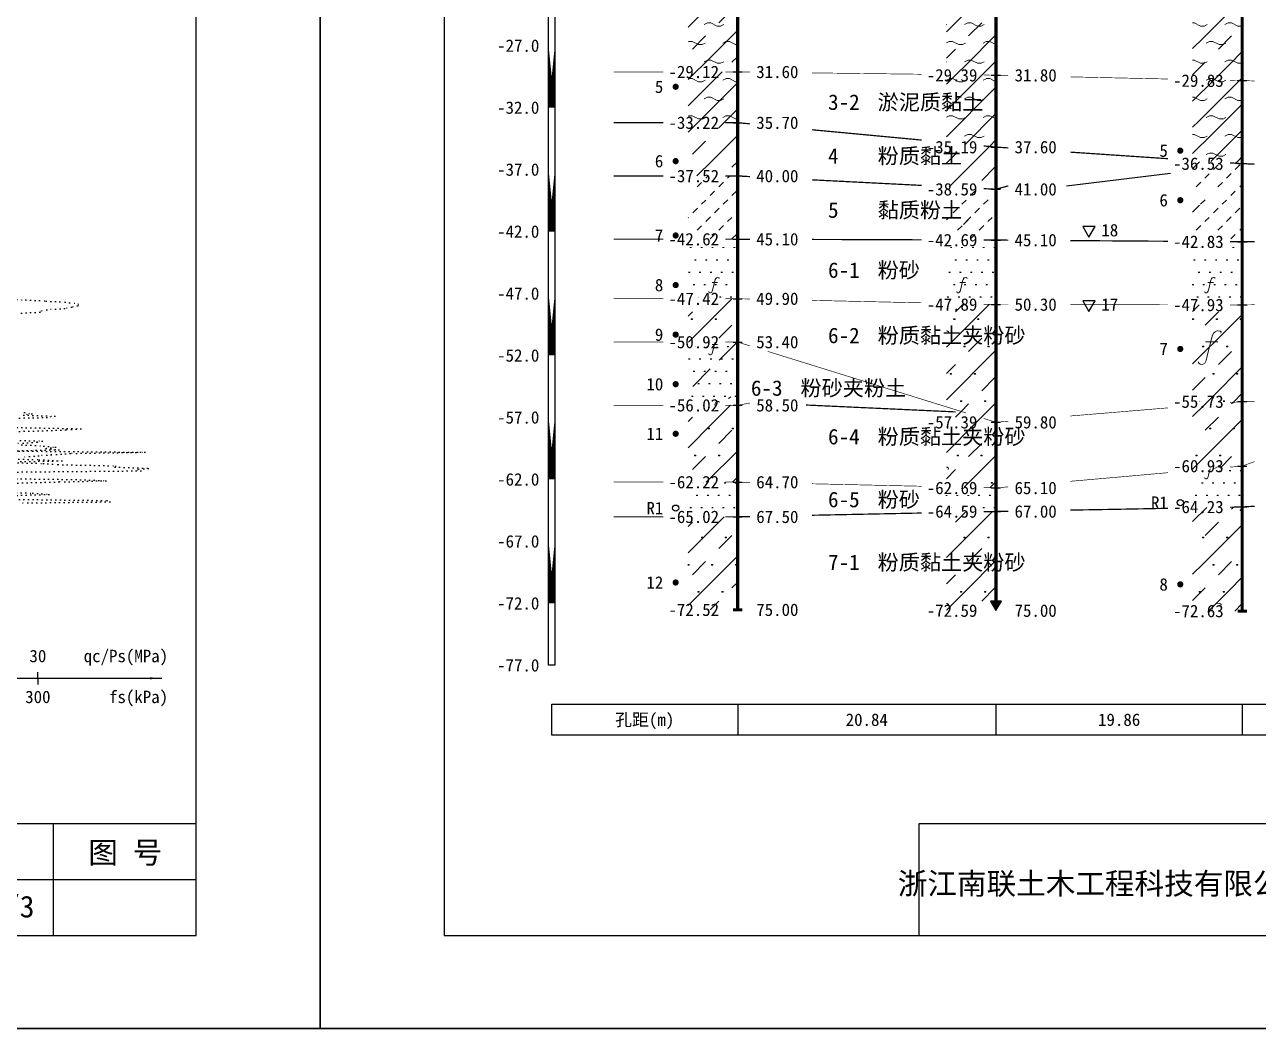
# Model space of a CAD drawing. Extents: x -37 to 3540, y -1485 to 297.
# Drawn here: x 2155.5 to 2354.6, y -594 to -432 of the extents above; entities that cross this region are included whole.
import ezdxf
from ezdxf.enums import TextEntityAlignment as Align

# ---------------------------------------------------------------- set-up
doc = ezdxf.new("R2010")
doc.units = 0
doc.linetypes.add('DOT', pattern=[6.35, 0, -6.35])
doc.layers.get('0').update_dxf_attribs({"linetype": 'CONTINUOUS'})
for name, color, linetype in [('CURVE', 200, 'CONTINUOUS'), ('FRAME', 7, 'CONTINUOUS'), ('HOLE', 41, 'CONTINUOUS'), ('RULER', 7, 'CONTINUOUS'), ('SAMPLE', 1, 'CONTINUOUS'), ('STRATUM', 241, 'CONTINUOUS')]:
    doc.layers.add(name, color=color, linetype=linetype)
doc.layers.add('HATCH', color=7, linetype='CONTINUOUS', lineweight=13)
doc.styles.add('ST', font='')
doc.styles.get('ST').set_extended_font_data('SimSun')
pattern_1 = [(45, (2236.7483, -594), (-4.24264, 4.24264), [10, 0]), (45, (2237.8093, -597.182), (-2.12132, 6.36396), [3, -3]), (26.565, (2237.8225, -594.2536), (5.999823, 5.999812), [0.567, -12.849]), (0, (2237.2555, -594.2536), (0, 6), [0.567, -5.433]), (26.565, (2235.167, -594), (5.999823, 5.999812), [0.567, -12.849]), (0, (2235.674, -593.7464), (0, 6), [0.567, -5.433]), (153.435, (2237.2555, -594.2536), (-5.999818, -5e-06), [1.134, -12.2826]), (26.565, (2240.8225, -591.2536), (5.999823, 5.999812), [0.567, -12.849]), (0, (2240.2555, -591.2536), (0, 6), [0.567, -5.433]), (26.565, (2238.167, -591), (5.999823, 5.999812), [0.567, -12.849]), (0, (2238.674, -590.7464), (0, 6), [0.567, -5.433]), (153.435, (2240.2555, -591.2536), (-5.999818, -5e-06), [1.134, -12.2826])]
pattern_2 = [(45, (2236.7483, -594), (-2.12132, 2.12132), [10, 0]), (26.565, (2237.8225, -594.2536), (5.999823, 5.999812), [0.567, -12.849]), (0, (2237.2555, -594.2536), (0, 6), [0.567, -5.433]), (26.565, (2235.167, -594), (5.999823, 5.999812), [0.567, -12.849]), (0, (2235.674, -593.7464), (0, 6), [0.567, -5.433]), (153.435, (2237.2555, -594.2536), (-5.999818, -5e-06), [1.134, -12.2826]), (26.565, (2240.8225, -591.2536), (5.999823, 5.999812), [0.567, -12.849]), (0, (2240.2555, -591.2536), (0, 6), [0.567, -5.433]), (26.565, (2238.167, -591), (5.999823, 5.999812), [0.567, -12.849]), (0, (2238.674, -590.7464), (0, 6), [0.567, -5.433]), (153.435, (2240.2555, -591.2536), (-5.999818, -5e-06), [1.134, -12.2826])]
pattern_3 = [(45, (2236.7483, -594), (-4.24264, 4.24264), [10, 0]), (45, (2237.8093, -597.182), (-2.12132, 6.36396), [3, -3])]
pattern_4 = [(45, (2236.7483, -594), (-6e-07, 6.99998), [0.9473, -8.9522]), (45, (2238.1483, -592.6), (-6e-07, 6.99998), [0.9869, -8.9126]), (45, (2239.5483, -591.2), (-6e-07, 6.99998), [1.06018, -8.8393]), (45, (2240.9483, -589.8), (-6e-07, 6.99998), [0.94918, -8.95032]), (45, (2242.3483, -588.4), (-6e-07, 6.99998), [1.0365, -8.863]), (45, (2240.2483, -594), (-6e-07, 6.99998), [1.01335, -8.88615]), (45, (2241.6483, -592.6), (-6e-07, 6.99998), [1.07896, -12.12037]), (45, (2243.0483, -591.2), (-6e-07, 6.99998), [0.99882, -8.90067]), (45, (2237.4483, -589.8), (-4e-07, 6.99998), [1.05533, -8.84416]), (45, (2238.8483, -588.4), (-4e-07, 6.99998), [1.0365, -8.863])]
pattern_5 = [(82.875, (2235.9137, -595.206), (0.000369, 10.0001764), [0.0893, -80.5337]), (143.13, (2236.0148, -595.2818), (-29.999964, 20.000054), [0.12627, -49.87373]), (172.875, (2236.192, -595.304), (-70.000246, 9.99966), [0.17857, -80.44443]), (206.565, (2236.3704, -595.2147), (-9.9997, -9.99969), [0.19954, -22.16046]), (243.435, (2236.4596, -595.0363), (9e-06, -9.9997), [0.19954, -22.16146]), (255.964, (2236.549, -594.679), (-0.0002, -9.9995), [0.36813, -40.86287]), (255.964, (2236.859, -593.439), (-0.0002, -9.9995), [1.2784, -39.9526]), (255.964, (2236.9275, -593.165), (-0.0002, -9.9995), [0.28235, -40.94865]), (216.87, (2237.1177, -592.9108), (-9.999982, -10.000018), [0.12627, -49.87373]), (243.435, (2237.0167, -592.9865), (9e-06, -9.9997), [0.19954, -22.16146]), (206.565, (2237.296, -592.8215), (-9.9997, -9.99969), [0.19954, -22.16046]), (172.875, (2237.4734, -592.8437), (-70.000246, 9.99966), [0.17857, -80.44443]), (143.13, (2237.5744, -592.9194), (-29.999964, 20.000054), [0.12627, -49.87373]), (82.875, (2237.5633, -593.008), (0.000369, 10.000176), [0.0893, -80.5337]), (0, (2236.419, -593.66), (0, 10), [0.89286, -9.10714]), (0, (2236.7733, -594), (1, 2), [0, -1.75]), (0, (2236.7483, -593.975), (1, 2), [0, -1.75]), (0, (2236.7483, -594), (1, 2), [0, -1.75]), (0, (2236.7233, -594), (1, 2), [0, -1.75]), (0, (2236.7483, -594.025), (1, 2), [0, -1.75])]
pattern_6 = [(82.875, (2234.9122, -596.6533), (0.000812, 22.00039), [0.1964, -177.1742]), (143.13, (2235.1344, -596.82), (-65.99992, 44.00012), [0.2778, -109.7222]), (172.875, (2235.5243, -596.8687), (-154.00054, 21.999253), [0.3929, -176.9777]), (206.565, (2235.917, -596.672), (-21.99935, -21.9993), [0.439, -48.753]), (243.435, (2236.113, -596.28), (2e-05, -21.99933), [0.439, -48.7552]), (255.964, (2236.3096, -595.494), (-0.00044, -21.9989), [0.8099, -89.8983]), (255.964, (2236.9917, -592.7656), (-0.00044, -21.9989), [2.8124, -87.8958]), (255.964, (2237.1424, -592.163), (-0.00044, -21.9989), [0.6212, -90.087]), (216.87, (2237.561, -591.6037), (-21.99996, -22.00004), [0.2778, -109.7222]), (243.435, (2237.339, -591.77), (2e-05, -21.99933), [0.439, -48.7552]), (206.565, (2237.954, -591.407), (-21.99935, -21.9993), [0.439, -48.753]), (172.875, (2238.3434, -591.456), (-154.00054, 21.999253), [0.3929, -176.9777]), (143.13, (2238.5656, -591.6228), (-65.99992, 44.00012), [0.2778, -109.7222]), (82.875, (2238.5413, -591.8177), (0.000812, 22.00039), [0.1964, -177.1742]), (0, (2236.023, -593.252), (0, 22), [1.9643, -20.0357]), (0, (2236.8033, -594), (2.2, 4.4), [0, -3.85]), (0, (2236.7483, -593.945), (2.2, 4.4), [0, -3.85]), (0, (2236.7483, -594), (2.2, 4.4), [0, -3.85]), (0, (2236.6933, -594), (2.2, 4.4), [0, -3.85]), (0, (2236.7483, -594.055), (2.2, 4.4), [0, -3.85])]

# ---------------------------------------------------------------- blocks, each defined once
blk = doc.blocks.new('图签_A3长')
for p, q in [((0, 18), (-380, 18)), ((-380, 18), (-380, 0)), ((-23, 0), (-23, 18)), ((0, 0), (0, 18)), ((-320, 9), (0, 9)), ((-380, 0), (0, 0))]:
    blk.add_line(p, q)
at = {"style": 'ST'}
blk.add_text('图 号', height=3.5, dxfattribs=at).set_placement((-11.42, 13.36), align=Align.MIDDLE_CENTER)
for tag, p in [('01＿单位名称', (-349.98, 8.36)), ('02＿工程名称', (-271.3, 5.16)), ('04＿工程编号', (-176.51, 4.65)), ('05＿日期', (-35.59, 4.65)), ('06＿图号', (-11.16, 4.91))]:
    blk.add_attdef(tag, text='', height=3.5, dxfattribs=at).set_placement(p, align=Align.MIDDLE_CENTER)
at = {"style": 'ST', "width": 0.85}
blk.add_attdef('03＿图件名称', text='', height=3, dxfattribs=at).set_placement((-205.49, 5.05), align=Align.MIDDLE_CENTER)
blk = doc.blocks.new('Arrow')
for points in [[(-3.984779, 0.348623), (0, 0), (-3.189535, 0)], [(-3.189535, 0), (0, 0), (-3.984779, -0.348623)]]:
    blk.add_solid(points)
blk = doc.blocks.new('Trigon')
blk.add_hatch(color=256).paths.add_polyline_path([(-0.87, 1.5), (0, 0), (0.87, 1.5)])
blk.add_lwpolyline([(0, 0), (0.87, 1.5), (-0.87, 1.5)], close=True)
blk = doc.blocks.new('SampleSoilUndisturbed')
at = {"const_width": 0.5}
blk.add_lwpolyline([(-0.25, 0, 1), (0.25, 0, 1)], format="xyb", close=True, dxfattribs=at)
blk = doc.blocks.new('SampleSoilDisturbed')
blk.add_circle((0, 0), 0.5)
blk = doc.blocks.new('TrigonHollow')
blk.add_lwpolyline([(0, -1.15), (1, 0.58), (-1, 0.58)], close=True)

msp = doc.modelspace()

# ---------------------------------------------------------------- hatches: boundary and pattern name
at = {"layer": 'HATCH'}
h = msp.add_hatch(dxfattribs=at)
h.set_pattern_fill('YNFNT', color=251, style=0)
h.set_pattern_definition(pattern_1)
h.paths.add_polyline_path([(2351.97, -412.26), (2343.97, -413.05), (2343.97, -440.89), (2351.97, -441.06)])
h.paths.add_polyline_path([(2339.9, -442.55), (2349.46, -442.55), (2349.46, -439.62), (2339.9, -439.62)], flags=9)
h.paths.add_polyline_path([(2339.9, -413.75), (2349.46, -413.75), (2349.46, -410.82), (2339.9, -410.82)], flags=9)
h = msp.add_hatch(dxfattribs=at)
h.set_pattern_fill('YNFNT', color=251, style=0)
h.set_pattern_definition(pattern_1)
h.paths.add_polyline_path([(2270.57, -416.45), (2262.57, -416.45), (2262.57, -439.65), (2270.57, -439.65)])
h.paths.add_polyline_path([(2258.5, -441.14), (2268.05, -441.14), (2268.05, -438.21), (2258.5, -438.21)], flags=9)
h.paths.add_polyline_path([(2258.5, -417.94), (2268.05, -417.94), (2268.05, -415.02), (2258.5, -415.02)], flags=9)
h = msp.add_hatch(dxfattribs=at)
h.set_pattern_fill('YNFNT', color=251, style=0)
h.set_pattern_definition(pattern_1)
h.paths.add_polyline_path([(2312.24, -416.19), (2304.24, -416.24), (2304.24, -440.09), (2312.24, -440.19)])
h.paths.add_polyline_path([(2292.33, -430.54), (2319, -430.54), (2319, -425.59), (2292.33, -425.59)], flags=9)
h.paths.add_polyline_path([(2300.17, -441.68), (2309.73, -441.68), (2309.73, -438.74), (2300.17, -438.74)], flags=9)
h.paths.add_polyline_path([(2300.17, -417.68), (2309.73, -417.68), (2309.73, -414.74), (2300.17, -414.74)], flags=9)
h = msp.add_hatch(dxfattribs=at)
h.set_pattern_fill('YNNT', color=251, style=0)
h.set_pattern_definition(pattern_2)
h.paths.add_polyline_path([(2270.57, -439.65), (2262.57, -439.65), (2262.57, -447.85), (2270.57, -447.85)])
h.paths.add_polyline_path([(2258.5, -449.34), (2268.05, -449.34), (2268.05, -446.41), (2258.5, -446.41)], flags=9)
h.paths.add_polyline_path([(2258.5, -441.14), (2268.05, -441.14), (2268.05, -438.21), (2258.5, -438.21)], flags=9)
h = msp.add_hatch(dxfattribs=at)
h.set_pattern_fill('YNNT', color=251, style=0)
h.set_pattern_definition(pattern_2)
h.paths.add_polyline_path([(2312.24, -440.19), (2304.24, -440.09), (2304.24, -451.03), (2312.24, -451.79)])
h.paths.add_polyline_path([(2292.34, -446.95), (2311.84, -446.95), (2311.84, -442.07), (2292.34, -442.07)], flags=9)
h.paths.add_polyline_path([(2300.17, -453.28), (2309.73, -453.28), (2309.73, -450.34), (2300.17, -450.34)], flags=9)
h.paths.add_polyline_path([(2300.17, -441.68), (2309.73, -441.68), (2309.73, -438.74), (2300.17, -438.74)], flags=9)
h = msp.add_hatch(dxfattribs=at)
h.set_pattern_fill('YNNT', color=251, style=0)
h.set_pattern_definition(pattern_2)
h.paths.add_polyline_path([(2351.97, -441.06), (2343.97, -440.89), (2343.97, -453.93), (2351.97, -454.46)])
h.paths.add_polyline_path([(2339.9, -455.95), (2349.46, -455.95), (2349.46, -453.02), (2339.9, -453.02)], flags=9)
h.paths.add_polyline_path([(2339.9, -442.55), (2349.46, -442.55), (2349.46, -439.62), (2339.9, -439.62)], flags=9)
h = msp.add_hatch(dxfattribs=at)
h.set_pattern_fill('FZNT', color=32, style=0)
h.set_pattern_definition(pattern_3)
h.paths.add_polyline_path([(2270.57, -447.85), (2262.57, -447.85), (2262.57, -456.45), (2270.57, -456.45)])
h.paths.add_polyline_path([(2258.5, -457.94), (2268.05, -457.94), (2268.05, -455.01), (2258.5, -455.01)], flags=9)
h.paths.add_polyline_path([(2258.5, -449.34), (2268.05, -449.34), (2268.05, -446.41), (2258.5, -446.41)], flags=9)
h = msp.add_hatch(dxfattribs=at)
h.set_pattern_fill('FZNT', color=32, style=0)
h.set_pattern_definition(pattern_3)
h.paths.add_polyline_path([(2312.24, -451.79), (2304.24, -451.03), (2304.24, -458.18), (2312.24, -458.59)])
h.paths.add_polyline_path([(2292.33, -455.65), (2308.28, -455.65), (2308.28, -450.71), (2292.33, -450.71)], flags=9)
h.paths.add_polyline_path([(2300.17, -460.08), (2309.73, -460.08), (2309.73, -457.14), (2300.17, -457.14)], flags=9)
h.paths.add_polyline_path([(2300.17, -453.28), (2309.73, -453.28), (2309.73, -450.34), (2300.17, -450.34)], flags=9)
h = msp.add_hatch(dxfattribs=at)
h.set_pattern_fill('NZFT', color=52, style=0)
h.set_pattern_definition(pattern_4)
h.paths.add_polyline_path([(2351.97, -454.46), (2343.97, -453.93), (2343.97, -467.01), (2351.97, -467.06)])
h.paths.add_polyline_path([(2339.9, -468.55), (2349.46, -468.55), (2349.46, -465.62), (2339.9, -465.62)], flags=9)
h.paths.add_polyline_path([(2339.9, -455.95), (2349.46, -455.95), (2349.46, -453.02), (2339.9, -453.02)], flags=9)
h = msp.add_hatch(dxfattribs=at)
h.set_pattern_fill('NZFT', color=52, style=0)
h.set_pattern_definition(pattern_4)
h.paths.add_polyline_path([(2270.57, -456.45), (2262.57, -456.45), (2262.57, -466.65), (2270.57, -466.65)])
h.paths.add_polyline_path([(2258.5, -468.14), (2268.05, -468.14), (2268.05, -465.21), (2258.5, -465.21)], flags=9)
h.paths.add_polyline_path([(2258.5, -457.94), (2268.05, -457.94), (2268.05, -455.01), (2258.5, -455.01)], flags=9)
h = msp.add_hatch(dxfattribs=at)
h.set_pattern_fill('NZFT', color=52, style=0)
h.set_pattern_definition(pattern_4)
h.paths.add_polyline_path([(2312.24, -458.59), (2304.24, -458.18), (2304.24, -466.76), (2312.24, -466.79)])
h.paths.add_polyline_path([(2292.33, -464.39), (2308.28, -464.39), (2308.28, -459.44), (2292.33, -459.44)], flags=9)
h.paths.add_polyline_path([(2300.17, -468.28), (2309.73, -468.28), (2309.73, -465.34), (2300.17, -465.34)], flags=9)
h.paths.add_polyline_path([(2300.17, -460.08), (2309.73, -460.08), (2309.73, -457.14), (2300.17, -457.14)], flags=9)
h = msp.add_hatch(dxfattribs=at)
h.set_pattern_fill('FS', color=142, style=0)
h.set_pattern_definition(pattern_5)
h.paths.add_polyline_path([(2270.57, -466.65), (2262.57, -466.65), (2262.57, -476.25), (2270.57, -476.25)])
h.paths.add_polyline_path([(2258.5, -477.74), (2268.05, -477.74), (2268.05, -474.84), (2258.5, -474.84)], flags=9)
h.paths.add_polyline_path([(2258.5, -468.14), (2268.05, -468.14), (2268.05, -465.21), (2258.5, -465.21)], flags=9)
h = msp.add_hatch(dxfattribs=at)
h.set_pattern_fill('FS', color=142, style=0)
h.set_pattern_definition(pattern_5)
h.paths.add_polyline_path([(2312.24, -466.79), (2304.24, -466.76), (2304.24, -477.01), (2312.24, -477.19)])
h.paths.add_polyline_path([(2300.17, -478.68), (2309.73, -478.68), (2309.73, -475.74), (2300.17, -475.74)], flags=9)
h.paths.add_polyline_path([(2300.17, -468.28), (2309.73, -468.28), (2309.73, -465.34), (2300.17, -465.34)], flags=9)
h = msp.add_hatch(dxfattribs=at)
h.set_pattern_fill('FS', color=142, style=0)
h.set_pattern_definition(pattern_5)
h.paths.add_polyline_path([(2351.97, -467.06), (2343.97, -467.01), (2343.97, -477.25), (2351.97, -477.26)])
h.paths.add_polyline_path([(2339.9, -478.75), (2349.46, -478.75), (2349.46, -475.82), (2339.9, -475.82)], flags=9)
h.paths.add_polyline_path([(2339.9, -468.55), (2349.46, -468.55), (2349.46, -465.62), (2339.9, -465.62)], flags=9)
h = msp.add_hatch(dxfattribs=at)
h.set_pattern_fill('FZNT', color=32, style=0)
h.set_pattern_definition(pattern_3)
h.paths.add_polyline_path([(2270.57, -476.25), (2262.57, -476.25), (2262.57, -483.25), (2270.57, -483.25)])
h.paths.add_polyline_path([(2258.5, -484.74), (2268.05, -484.74), (2268.05, -481.81), (2258.5, -481.81)], flags=9)
h.paths.add_polyline_path([(2258.5, -477.74), (2268.05, -477.74), (2268.05, -474.84), (2258.5, -474.84)], flags=9)
h = msp.add_hatch(dxfattribs=at)
h.set_pattern_fill('FS', color=32, scale=2.2, style=0)
h.set_pattern_definition(pattern_6)
h.paths.add_polyline_path([(2270.57, -476.25), (2262.57, -476.25), (2262.57, -483.25), (2270.57, -483.25)])
h.paths.add_polyline_path([(2258.5, -484.74), (2268.05, -484.74), (2268.05, -481.81), (2258.5, -481.81)], flags=9)
h.paths.add_polyline_path([(2258.5, -477.74), (2268.05, -477.74), (2268.05, -474.84), (2258.5, -474.84)], flags=9)
h = msp.add_hatch(dxfattribs=at)
h.set_pattern_fill('FZNT', color=32, style=0)
h.set_pattern_definition(pattern_3)
h.paths.add_polyline_path([(2312.24, -477.19), (2304.24, -477.01), (2304.24, -493.7), (2312.24, -496.19)])
h.paths.add_polyline_path([(2292.33, -484.62), (2319, -484.62), (2319, -479.67), (2292.33, -479.67)], flags=9)
h.paths.add_polyline_path([(2300.17, -478.68), (2309.73, -478.68), (2309.73, -475.74), (2300.17, -475.74)], flags=9)
h = msp.add_hatch(dxfattribs=at)
h.set_pattern_fill('FS', color=32, scale=2.2, style=0)
h.set_pattern_definition(pattern_6)
h.paths.add_polyline_path([(2312.24, -477.19), (2304.24, -477.01), (2304.24, -493.7), (2312.24, -496.19)])
h.paths.add_polyline_path([(2292.33, -484.62), (2319, -484.62), (2319, -479.67), (2292.33, -479.67)], flags=9)
h.paths.add_polyline_path([(2300.17, -478.68), (2309.73, -478.68), (2309.73, -475.74), (2300.17, -475.74)], flags=9)
h = msp.add_hatch(dxfattribs=at)
h.set_pattern_fill('FZNT', color=32, style=0)
h.set_pattern_definition(pattern_3)
h.paths.add_polyline_path([(2351.97, -477.26), (2343.97, -477.25), (2343.97, -493.53), (2351.97, -492.86)])
h.paths.add_polyline_path([(2339.9, -494.35), (2349.46, -494.35), (2349.46, -491.42), (2339.9, -491.42)], flags=9)
h.paths.add_polyline_path([(2339.9, -478.75), (2349.46, -478.75), (2349.46, -475.82), (2339.9, -475.82)], flags=9)
h = msp.add_hatch(dxfattribs=at)
h.set_pattern_fill('FS', color=32, scale=2.2, style=0)
h.set_pattern_definition(pattern_6)
h.paths.add_polyline_path([(2351.97, -477.26), (2343.97, -477.25), (2343.97, -493.53), (2351.97, -492.86)])
h.paths.add_polyline_path([(2339.9, -494.35), (2349.46, -494.35), (2349.46, -491.42), (2339.9, -491.42)], flags=9)
h.paths.add_polyline_path([(2339.9, -478.75), (2349.46, -478.75), (2349.46, -475.82), (2339.9, -475.82)], flags=9)
h = msp.add_hatch(dxfattribs=at)
h.set_pattern_fill('FS', color=142, style=0)
h.set_pattern_definition(pattern_5)
h.paths.add_polyline_path([(2270.57, -483.25), (2262.57, -483.25), (2262.57, -493.45), (2270.57, -493.45)])
h.paths.add_polyline_path([(2258.5, -494.94), (2268.05, -494.94), (2268.05, -492.01), (2258.5, -492.01)], flags=9)
h.paths.add_polyline_path([(2258.5, -484.74), (2268.05, -484.74), (2268.05, -481.81), (2258.5, -481.81)], flags=9)
h = msp.add_hatch(dxfattribs=at)
h.set_pattern_fill('SZFT', color=142, scale=2.2, style=0)
h.set_pattern_definition([(45, (2236.748, -594), (-2e-06, 15.4), [4.3383, -17.4406]), (45, (2242.937, -587.777), (-2e-06, 15.4), [4.386, -17.3928]), (45, (2247.897, -582.819), (-2e-06, 15.4), [3.99, -17.789]), (26.565, (2236.748, -586.3), (15.4, 15.4), [0.2123, -34.2231]), (36.87, (2238.2883, -584.76), (15.4, 15.4), [0.435, -76.565]), (315, (2244.448, -578.653), (15.4, 3e-06), [0.0727, -21.7062]), (26.565, (2244.448, -594), (15.4, 15.4), [0.3184, -34.117]), (26.565, (2245.988, -592.46), (15.4, 15.4), [0.2316, -34.2038]), (90, (2246.758, -591.69), (-15.4, -1e-06), [0.0633, -15.3367]), (26.565, (2247.528, -590.92), (15.4, 15.4), [0.2002, -68.6707]), (36.87, (2249.0683, -589.38), (15.4, 15.4), [0.2435, -76.7565]), (45, (2250.608, -587.84), (-5e-07, 15.4), [0.24, -21.5388]), (315, (2251.959, -586.195), (15.4, 3e-06), [0.0727, -21.7062]), (36.87, (2239.8283, -583.22), (15.4, 15.4), [0.2249, -76.7751]), (53.13, (2241.3683, -581.68), (30.8, 46.2), [0.2956, -76.7044]), (53.13, (2242.9083, -580.14), (30.8, 46.2), [0.2777, -76.7223])])
h.paths.add_polyline_path([(2270.57, -483.25), (2262.57, -483.25), (2262.57, -493.45), (2270.57, -493.45)])
h.paths.add_polyline_path([(2258.5, -494.94), (2268.05, -494.94), (2268.05, -492.01), (2258.5, -492.01)], flags=9)
h.paths.add_polyline_path([(2258.5, -484.74), (2268.05, -484.74), (2268.05, -481.81), (2258.5, -481.81)], flags=9)
h = msp.add_hatch(dxfattribs=at)
h.set_pattern_fill('FZNT', color=32, style=0)
h.set_pattern_definition(pattern_3)
h.paths.add_polyline_path([(2351.97, -492.86), (2343.97, -493.53), (2343.97, -503.97), (2351.97, -503.26)])
h.paths.add_polyline_path([(2339.9, -504.75), (2349.46, -504.75), (2349.46, -501.82), (2339.9, -501.82)], flags=9)
h.paths.add_polyline_path([(2339.9, -494.35), (2349.46, -494.35), (2349.46, -491.42), (2339.9, -491.42)], flags=9)
h = msp.add_hatch(dxfattribs=at)
h.set_pattern_fill('FS', color=32, scale=2.2, style=0)
h.set_pattern_definition(pattern_6)
h.paths.add_polyline_path([(2351.97, -492.86), (2343.97, -493.53), (2343.97, -503.97), (2351.97, -503.26)])
h.paths.add_polyline_path([(2339.9, -504.75), (2349.46, -504.75), (2349.46, -501.82), (2339.9, -501.82)], flags=9)
h.paths.add_polyline_path([(2339.9, -494.35), (2349.46, -494.35), (2349.46, -491.42), (2339.9, -491.42)], flags=9)
h = msp.add_hatch(dxfattribs=at)
h.set_pattern_fill('FZNT', color=32, style=0)
h.set_pattern_definition(pattern_3)
h.paths.add_polyline_path([(2270.57, -493.45), (2262.57, -493.45), (2262.57, -505.85), (2270.57, -505.85)])
h.paths.add_polyline_path([(2258.5, -507.34), (2268.05, -507.34), (2268.05, -504.41), (2258.5, -504.41)], flags=9)
h.paths.add_polyline_path([(2258.5, -494.94), (2268.05, -494.94), (2268.05, -492.01), (2258.5, -492.01)], flags=9)
h = msp.add_hatch(dxfattribs=at)
h.set_pattern_fill('FS', color=32, scale=2.2, style=0)
h.set_pattern_definition(pattern_6)
h.paths.add_polyline_path([(2270.57, -493.45), (2262.57, -493.45), (2262.57, -505.85), (2270.57, -505.85)])
h.paths.add_polyline_path([(2258.5, -507.34), (2268.05, -507.34), (2268.05, -504.41), (2258.5, -504.41)], flags=9)
h.paths.add_polyline_path([(2258.5, -494.94), (2268.05, -494.94), (2268.05, -492.01), (2258.5, -492.01)], flags=9)
h = msp.add_hatch(dxfattribs=at)
h.set_pattern_fill('FZNT', color=32, style=0)
h.set_pattern_definition(pattern_3)
h.paths.add_polyline_path([(2312.24, -496.19), (2304.24, -493.7), (2304.24, -506.61), (2312.24, -506.79)])
h.paths.add_polyline_path([(2292.33, -500.95), (2319, -500.95), (2319, -496), (2292.33, -496)], flags=9)
h.paths.add_polyline_path([(2300.17, -508.28), (2309.73, -508.28), (2309.73, -505.34), (2300.17, -505.34)], flags=9)
h.paths.add_polyline_path([(2300.17, -497.68), (2309.73, -497.68), (2309.73, -494.74), (2300.17, -494.74)], flags=9)
h = msp.add_hatch(dxfattribs=at)
h.set_pattern_fill('FS', color=32, scale=2.2, style=0)
h.set_pattern_definition(pattern_6)
h.paths.add_polyline_path([(2312.24, -496.19), (2304.24, -493.7), (2304.24, -506.61), (2312.24, -506.79)])
h.paths.add_polyline_path([(2292.33, -500.95), (2319, -500.95), (2319, -496), (2292.33, -496)], flags=9)
h.paths.add_polyline_path([(2300.17, -508.28), (2309.73, -508.28), (2309.73, -505.34), (2300.17, -505.34)], flags=9)
h.paths.add_polyline_path([(2300.17, -497.68), (2309.73, -497.68), (2309.73, -494.74), (2300.17, -494.74)], flags=9)
h = msp.add_hatch(dxfattribs=at)
h.set_pattern_fill('FS', color=142, style=0)
h.set_pattern_definition(pattern_5)
h.paths.add_polyline_path([(2351.97, -503.26), (2343.97, -503.97), (2343.97, -510.01), (2351.97, -509.86)])
h.paths.add_polyline_path([(2339.9, -511.35), (2349.46, -511.35), (2349.46, -508.42), (2339.9, -508.42)], flags=9)
h.paths.add_polyline_path([(2339.9, -504.75), (2349.46, -504.75), (2349.46, -501.82), (2339.9, -501.82)], flags=9)
h = msp.add_hatch(dxfattribs=at)
h.set_pattern_fill('FS', color=142, style=0)
h.set_pattern_definition(pattern_5)
h.paths.add_polyline_path([(2270.57, -505.85), (2262.57, -505.85), (2262.57, -511.45), (2270.57, -511.45)])
h.paths.add_polyline_path([(2258.5, -512.94), (2268.05, -512.94), (2268.05, -510.01), (2258.5, -510.01)], flags=9)
h.paths.add_polyline_path([(2258.5, -507.34), (2268.05, -507.34), (2268.05, -504.41), (2258.5, -504.41)], flags=9)
h = msp.add_hatch(dxfattribs=at)
h.set_pattern_fill('FS', color=142, style=0)
h.set_pattern_definition(pattern_5)
h.paths.add_polyline_path([(2312.24, -506.79), (2304.24, -506.61), (2304.24, -510.75), (2312.24, -510.59)])
h.paths.add_polyline_path([(2300.17, -512.08), (2309.73, -512.08), (2309.73, -509.14), (2300.17, -509.14)], flags=9)
h.paths.add_polyline_path([(2300.17, -508.28), (2309.73, -508.28), (2309.73, -505.34), (2300.17, -505.34)], flags=9)
h = msp.add_hatch(dxfattribs=at)
h.set_pattern_fill('FZNT', color=32, style=0)
h.set_pattern_definition(pattern_3)
h.paths.add_polyline_path([(2312.24, -510.59), (2304.24, -510.75), (2304.24, -526.59), (2312.24, -526.59), (2311.38, -525.09), (2312.24, -525.09)])
h.paths.add_polyline_path([(2292.33, -521.24), (2319, -521.24), (2319, -516.29), (2292.33, -516.29)], flags=9)
h.paths.add_polyline_path([(2300.17, -528.08), (2309.73, -528.08), (2309.73, -525.14), (2300.17, -525.14)], flags=9)
h.paths.add_polyline_path([(2300.17, -512.08), (2309.73, -512.08), (2309.73, -509.14), (2300.17, -509.14)], flags=9)
h = msp.add_hatch(dxfattribs=at)
h.set_pattern_fill('FS', color=32, scale=2.2, style=0)
h.set_pattern_definition(pattern_6)
h.paths.add_polyline_path([(2312.24, -510.59), (2304.24, -510.75), (2304.24, -526.59), (2312.24, -526.59), (2311.38, -525.09), (2312.24, -525.09)])
h.paths.add_polyline_path([(2292.33, -521.24), (2319, -521.24), (2319, -516.29), (2292.33, -516.29)], flags=9)
h.paths.add_polyline_path([(2300.17, -528.08), (2309.73, -528.08), (2309.73, -525.14), (2300.17, -525.14)], flags=9)
h.paths.add_polyline_path([(2300.17, -512.08), (2309.73, -512.08), (2309.73, -509.14), (2300.17, -509.14)], flags=9)
h = msp.add_hatch(dxfattribs=at)
h.set_pattern_fill('FZNT', color=32, style=0)
h.set_pattern_definition(pattern_3)
h.paths.add_polyline_path([(2351.97, -509.86), (2343.97, -510.01), (2343.97, -526.66), (2351.97, -526.66)])
h.paths.add_polyline_path([(2339.9, -528.15), (2349.46, -528.15), (2349.46, -525.22), (2339.9, -525.22)], flags=9)
h.paths.add_polyline_path([(2339.9, -511.35), (2349.46, -511.35), (2349.46, -508.42), (2339.9, -508.42)], flags=9)
h = msp.add_hatch(dxfattribs=at)
h.set_pattern_fill('FS', color=32, scale=2.2, style=0)
h.set_pattern_definition(pattern_6)
h.paths.add_polyline_path([(2351.97, -509.86), (2343.97, -510.01), (2343.97, -526.66), (2351.97, -526.66)])
h.paths.add_polyline_path([(2339.9, -528.15), (2349.46, -528.15), (2349.46, -525.22), (2339.9, -525.22)], flags=9)
h.paths.add_polyline_path([(2339.9, -511.35), (2349.46, -511.35), (2349.46, -508.42), (2339.9, -508.42)], flags=9)
h = msp.add_hatch(dxfattribs=at)
h.set_pattern_fill('FZNT', color=32, style=0)
h.set_pattern_definition(pattern_3)
h.paths.add_polyline_path([(2270.57, -511.45), (2262.57, -511.45), (2262.57, -526.45), (2270.57, -526.45)])
h.paths.add_polyline_path([(2258.5, -527.94), (2268.05, -527.94), (2268.05, -525.04), (2258.5, -525.04)], flags=9)
h.paths.add_polyline_path([(2258.5, -512.94), (2268.05, -512.94), (2268.05, -510.01), (2258.5, -510.01)], flags=9)
h = msp.add_hatch(dxfattribs=at)
h.set_pattern_fill('FS', color=32, scale=2.2, style=0)
h.set_pattern_definition(pattern_6)
h.paths.add_polyline_path([(2270.57, -511.45), (2262.57, -511.45), (2262.57, -526.45), (2270.57, -526.45)])
h.paths.add_polyline_path([(2258.5, -527.94), (2268.05, -527.94), (2268.05, -525.04), (2258.5, -525.04)], flags=9)
h.paths.add_polyline_path([(2258.5, -512.94), (2268.05, -512.94), (2268.05, -510.01), (2258.5, -510.01)], flags=9)

# ---------------------------------------------------------------- linework, layer by layer
at = {"layer": 'CURVE', "color": 100, "linetype": 'DOT', "ltscale": 0.1}
for points in [[(2147.7, -476.23), (2155.76, -476.43), (2159.04, -476.63), (2162.06, -476.83), (2164.13, -477.03), (2164.24, -477.23), (2164.09, -477.43), (2163.13, -477.63), (2162, -477.83), (2159.11, -478.03), (2158.23, -478.23), (2157.98, -478.43), (2154.03, -478.63)], [(2155.5, -494.63), (2156.68, -494.83), (2155.39, -495.03), (2160.44, -495.23), (2159.15, -495.43), (2148.71, -495.63)], [(2153.61, -497.03), (2164.59, -497.23), (2162.12, -497.43), (2156.21, -497.63), (2146.01, -497.83)], [(2151.94, -499.03), (2158.37, -499.23), (2157.49, -499.43), (2153.89, -499.63)], [(2155.08, -499.83), (2158.65, -500.03), (2160.51, -500.23), (2159.04, -500.43), (2161.08, -500.63), (2152.43, -500.83), (2174.95, -501.03), (2162.88, -501.23), (2159.84, -501.43), (2157.8, -501.63), (2155.15, -501.83)], [(2149.49, -502.03), (2157.9, -502.23), (2161.53, -502.43), (2149.34, -502.63), (2158.58, -502.83), (2160.96, -503.03), (2170.22, -503.23), (2170.13, -503.43), (2175.48, -503.63), (2173.71, -503.83), (2174.28, -504.03), (2153.47, -504.23)], [(2146.18, -505.23), (2163.83, -505.43), (2168.62, -505.63), (2161.07, -505.83), (2153.09, -506.03)], [(2149.1, -507.43), (2156.86, -507.63), (2159.47, -507.83), (2153.4, -508.03)], [(2153.97, -508.63), (2168.8, -508.83), (2169.27, -509.03), (2154.93, -509.23)]]:
    msp.add_lwpolyline(points, dxfattribs=at)
at = {"layer": 'FRAME', "color": 245, "linetype": 'Continuous'}
for p, q in [((2203.2, -594), (2203.2, -297)), ((2203.2, -297), (2203.2, -594)), ((1463.01, -594), (2203.2, -594)), ((2622.36, -594), (2144.66, -594)), ((2203.2, -594), (2699.8, -594))]:
    msp.add_line(p, q, dxfattribs=at)
at = {"layer": 'FRAME', "linetype": 'Continuous'}
for p, q in [((2183.2, -579), (2183.2, -312)), ((2223.2, -312), (2223.2, -579)), ((2223.2, -579), (2679.8, -579))]:
    msp.add_line(p, q, dxfattribs=at)
at = {"layer": 'HOLE', "linetype": 'Continuous', "const_width": 0.5}
for points in [[(2270.57, -376.45), (2270.57, -526.45)], [(2312.24, -376.59), (2312.24, -525.29)], [(2351.97, -376.66), (2351.97, -526.66)], [(2269.82, -526.45), (2271.32, -526.45)], [(2351.22, -526.66), (2352.72, -526.66)]]:
    msp.add_lwpolyline(points, dxfattribs=at)
at = {"layer": 'HOLE', "linetype": 'Continuous'}
for points in [[(2269.82, -439.65), (2271.32, -439.65)], [(2311.49, -440.19), (2312.99, -440.19)], [(2351.22, -441.06), (2352.72, -441.06)], [(2269.82, -447.85), (2271.32, -447.85)], [(2311.49, -451.79), (2312.99, -451.79)], [(2351.22, -454.46), (2352.72, -454.46)], [(2269.82, -456.45), (2271.32, -456.45)], [(2311.49, -458.59), (2312.99, -458.59)], [(2269.82, -466.65), (2271.32, -466.65)], [(2311.49, -466.79), (2312.99, -466.79)], [(2351.22, -467.06), (2352.72, -467.06)], [(2269.82, -476.25), (2271.32, -476.25)], [(2311.49, -477.19), (2312.99, -477.19)], [(2351.22, -477.26), (2352.72, -477.26)], [(2269.82, -483.25), (2271.32, -483.25)], [(2269.82, -493.45), (2271.32, -493.45)], [(2351.22, -492.86), (2352.72, -492.86)], [(2311.49, -496.19), (2312.99, -496.19)], [(2351.22, -503.26), (2352.72, -503.26)], [(2269.82, -505.85), (2271.32, -505.85)], [(2311.49, -506.79), (2312.99, -506.79)], [(2269.82, -511.45), (2271.32, -511.45)], [(2311.49, -510.59), (2312.99, -510.59)], [(2351.22, -509.86), (2352.72, -509.86)]]:
    msp.add_lwpolyline(points, dxfattribs=at)
at = {"layer": 'RULER', "linetype": 'Continuous'}
for points in [[(2240.07, -375.41), (2241.07, -375.41), (2241.07, -535.41), (2240.07, -535.41)], [(2240.57, -541.69), (2270.57, -541.69), (2270.57, -546.69), (2240.57, -546.69)]]:
    msp.add_lwpolyline(points, close=True, dxfattribs=at)
at = {"layer": 'RULER', "linetype": 'Continuous', "const_width": 1}
for points in [[(2240.57, -435.41), (2240.57, -445.41)], [(2240.57, -455.41), (2240.57, -465.41)], [(2240.57, -475.41), (2240.57, -485.41)], [(2240.57, -495.41), (2240.57, -505.41)], [(2240.57, -515.41), (2240.57, -525.41)]]:
    msp.add_lwpolyline(points, close=True, dxfattribs=at)
at = {"layer": 'RULER', "linetype": 'Continuous'}
for points in [[(2157.68, -537.51), (2157.68, -536.51)], [(2127.68, -537.51), (2177.68, -537.51)], [(2157.68, -537.51), (2157.68, -538.51)], [(2270.57, -541.69), (2312.24, -541.69), (2312.24, -546.69), (2270.57, -546.69)], [(2312.24, -541.69), (2351.97, -541.69), (2351.97, -546.69), (2312.24, -546.69)], [(2351.97, -541.69), (2409.61, -541.69), (2409.61, -546.69), (2351.97, -546.69)]]:
    msp.add_lwpolyline(points, dxfattribs=at)
at = {"layer": 'STRATUM', "linetype": 'Continuous'}
for points, const_width in [([(2250.57, -439.65), (2258.57, -439.65)], 0.1), ([(2268.57, -439.65), (2270.57, -439.65), (2272.57, -439.68)], 0.1), ([(2282.57, -439.81), (2291.4, -439.92), (2300.24, -440.03)], 0.1), ([(2310.24, -440.16), (2312.24, -440.19), (2314.24, -440.23)], 0.1), ([(2324.24, -440.45), (2332.11, -440.63), (2339.97, -440.8)], 0.1), ([(2349.97, -441.02), (2351.97, -441.06), (2353.97, -441.11)], 0.1), ([(2250.57, -447.85), (2258.57, -447.85)], 0.2), ([(2268.57, -447.85), (2270.57, -447.85), (2272.57, -448.04)], 0.2), ([(2282.57, -448.99), (2291.4, -449.82), (2300.24, -450.65)], 0.2), ([(2310.24, -451.6), (2312.24, -451.79), (2314.24, -451.92)], 0.2), ([(2324.24, -452.6), (2332.11, -453.13), (2339.97, -453.66)], 0.2), ([(2349.97, -454.33), (2351.97, -454.46), (2353.97, -454.54)], 0.2), ([(2250.57, -456.45), (2258.57, -456.45)], 0.2), ([(2268.57, -456.45), (2270.57, -456.45), (2272.57, -456.55)], 0.2), ([(2282.57, -457.07), (2291.4, -457.52), (2300.24, -457.97)], 0.2), ([(2310.24, -458.49), (2312.24, -458.59), (2314.24, -458.04)], 0.2), ([(2250.57, -466.65), (2258.57, -466.65)], 0.2), ([(2268.57, -466.65), (2270.57, -466.65), (2272.57, -466.66)], 0.2), ([(2282.57, -466.69), (2291.4, -466.72), (2300.24, -466.75)], 0.2), ([(2310.24, -466.78), (2312.24, -466.79), (2314.24, -466.8)], 0.2), ([(2324.24, -466.87), (2332.11, -466.93), (2339.97, -466.98)], 0.2), ([(2349.97, -467.05), (2351.97, -467.06), (2353.97, -467.04)], 0.2), ([(2250.57, -476.25), (2258.57, -476.25)], 0.1), ([(2268.57, -476.25), (2270.57, -476.25), (2272.57, -476.3)], 0.1), ([(2282.57, -476.52), (2291.4, -476.72), (2300.24, -476.92)], 0.1), ([(2310.24, -477.14), (2312.24, -477.19), (2314.24, -477.19)], 0.1), ([(2324.24, -477.21), (2332.11, -477.23), (2339.97, -477.24)], 0.1), ([(2349.97, -477.26), (2351.97, -477.26), (2353.97, -477.23)], 0.1), ([(2250.57, -483.25), (2258.57, -483.25)], 0.1), ([(2268.57, -483.25), (2270.57, -483.25), (2272.57, -483.87)], 0.1), ([(2275.4, -484.75), (2291.4, -489.72), (2307.41, -494.69)], 0.1), ([(2250.57, -493.45), (2258.57, -493.45)], 0.1), ([(2268.57, -493.45), (2270.57, -493.45), (2272.57, -493.09)], 0.1), ([(2281.61, -493.41), (2305.72, -494.52)], 0.2), ([(2349.97, -493.03), (2351.97, -492.86), (2353.97, -492.86)], 0.1), ([(2310.24, -495.57), (2312.24, -496.19), (2314.24, -496.02)], 0.1), ([(2324.24, -495.18), (2332.11, -494.53), (2339.97, -493.87)], 0.1), ([(2349.97, -503.44), (2351.97, -503.26), (2353.97, -502.54)], 0.1), ([(2324.24, -505.72), (2332.11, -505.03), (2339.97, -504.33)], 0.1), ([(2250.57, -505.85), (2258.57, -505.85)], 0.1), ([(2268.57, -505.85), (2270.57, -505.85), (2272.57, -505.9)], 0.1), ([(2282.57, -506.12), (2291.4, -506.32), (2300.24, -506.52)], 0.1), ([(2310.24, -506.74), (2312.24, -506.79), (2314.24, -506.61)], 0.1), ([(2250.57, -511.45), (2258.57, -511.45)], 0.2), ([(2268.57, -511.45), (2270.57, -511.45), (2272.57, -511.41)], 0.2), ([(2282.57, -511.2), (2291.4, -511.02), (2300.24, -510.84)], 0.2), ([(2310.24, -510.63), (2312.24, -510.59), (2314.24, -510.55)], 0.2), ([(2324.24, -510.37), (2332.11, -510.23), (2339.97, -510.08)], 0.2), ([(2349.97, -509.9), (2351.97, -509.86), (2353.97, -509.74)], 0.2)]:
    msp.add_lwpolyline(points, dxfattribs=dict(at, const_width=const_width))
at = {"layer": 'STRATUM'}
msp.add_lwpolyline([(2323.61, -458.02), (2340.41, -456.01)], dxfattribs=at)

# ---------------------------------------------------------------- block references
at = {"layer": 'CURVE'}
for p in [(2327.24, -465.19), (2327.24, -477.19)]:
    msp.add_blockref('TrigonHollow', p, dxfattribs=at)
at = {"layer": 'FRAME'}
ref = msp.add_blockref('图签_A3长', (2183.2, -579), dxfattribs=at)
ref.add_attrib('05＿日期', '2025/7/3', dxfattribs={"layer": '0', "height": 3.5, "style": 'ST'}).set_placement((2147.61, -574.35), align=Align.MIDDLE_CENTER)
ref = msp.add_blockref('图签_A3长', (2679.8, -579), dxfattribs=at)
ref.add_attrib('01＿单位名称', '浙江南联土木工程科技有限公司', dxfattribs={"layer": '0', "height": 3.5, "style": 'ST'}).set_placement((2329.82, -570.64), align=Align.MIDDLE_CENTER)
at = {"layer": 'HOLE'}
msp.add_blockref('Trigon', (2312.24, -526.59), dxfattribs=at)
at = {"layer": 'RULER', "xscale": 0.5, "yscale": 0.5, "zscale": 0.5}
msp.add_blockref('Arrow', (2177.68, -537.51), dxfattribs=at)
at = {"layer": 'SAMPLE'}
for name, p in [('SampleSoilUndisturbed', (2260.57, -442.05)), ('SampleSoilUndisturbed', (2260.57, -454.05)), ('SampleSoilUndisturbed', (2341.97, -452.36)), ('SampleSoilUndisturbed', (2341.97, -460.36)), ('SampleSoilUndisturbed', (2260.57, -466.05)), ('SampleSoilUndisturbed', (2260.57, -474.05)), ('SampleSoilUndisturbed', (2260.57, -482.05)), ('SampleSoilUndisturbed', (2341.97, -484.36)), ('SampleSoilUndisturbed', (2260.57, -490.05)), ('SampleSoilUndisturbed', (2260.57, -498.05)), ('SampleSoilDisturbed', (2341.97, -509.16)), ('SampleSoilDisturbed', (2260.57, -510.05)), ('SampleSoilUndisturbed', (2260.57, -522.05)), ('SampleSoilUndisturbed', (2341.97, -522.36))]:
    msp.add_blockref(name, p, dxfattribs=at)

# ---------------------------------------------------------------- texts
at = {"layer": 'CURVE', "style": 'ST'}
for s, p in [('18', (2329.24, -465.19)), ('17', (2329.24, -477.19))]:
    msp.add_text(s, height=2, dxfattribs=at).set_placement(p, align=Align.MIDDLE_LEFT)
at = {"layer": 'HOLE', "style": 'ST'}
for s, p in [('-29.12', (2267.57, -439.65)), ('-29.39', (2309.24, -440.19)), ('-29.83', (2348.97, -441.06)), ('-33.22', (2267.57, -447.85)), ('-35.19', (2309.24, -451.79)), ('-36.53', (2348.97, -454.46)), ('-37.52', (2267.57, -456.45)), ('-38.59', (2309.24, -458.59)), ('-42.62', (2267.57, -466.65)), ('-42.69', (2309.24, -466.79)), ('-42.83', (2348.97, -467.06)), ('-47.42', (2267.57, -476.25)), ('-47.89', (2309.24, -477.19)), ('-47.93', (2348.97, -477.26)), ('-50.92', (2267.57, -483.25)), ('-56.02', (2267.57, -493.45)), ('-55.73', (2348.97, -492.86)), ('-57.39', (2309.24, -496.19)), ('-60.93', (2348.97, -503.26)), ('-62.22', (2267.57, -505.85)), ('-62.69', (2309.24, -506.79)), ('-64.23', (2348.97, -509.86)), ('-65.02', (2267.57, -511.45)), ('-64.59', (2309.24, -510.59)), ('-72.52', (2267.57, -526.45)), ('-72.59', (2309.24, -526.59)), ('-72.63', (2348.97, -526.66))]:
    msp.add_text(s, height=2, dxfattribs=at).set_placement(p, align=Align.MIDDLE_RIGHT)
for s, p in [('31.60', (2273.57, -439.65)), ('31.80', (2315.24, -440.19)), ('35.70', (2273.57, -447.85)), ('37.60', (2315.24, -451.79)), ('40.00', (2273.57, -456.45)), ('41.00', (2315.24, -458.59)), ('45.10', (2273.57, -466.65)), ('45.10', (2315.24, -466.79)), ('49.90', (2273.57, -476.25)), ('50.30', (2315.24, -477.19)), ('53.40', (2273.57, -483.25)), ('58.50', (2273.57, -493.45)), ('59.80', (2315.24, -496.19)), ('64.70', (2273.57, -505.85)), ('65.10', (2315.24, -506.79)), ('67.50', (2273.57, -511.45)), ('67.00', (2315.24, -510.59)), ('75.00', (2273.57, -526.45)), ('75.00', (2315.24, -526.59))]:
    msp.add_text(s, height=2, dxfattribs=at).set_placement(p, align=Align.MIDDLE_LEFT)
at = {"layer": 'RULER', "style": 'ST'}
for s, p in [('-27.0', (2238.57, -435.41)), ('-32.0', (2238.57, -445.41)), ('-37.0', (2238.57, -455.41)), ('-42.0', (2238.57, -465.41)), ('-47.0', (2238.57, -475.41)), ('-52.0', (2238.57, -485.41)), ('-57.0', (2238.57, -495.41)), ('-62.0', (2238.57, -505.41)), ('-67.0', (2238.57, -515.41)), ('-72.0', (2238.57, -525.41)), ('-77.0', (2238.57, -535.41))]:
    msp.add_text(s, height=2, dxfattribs=at).set_placement(p, align=Align.MIDDLE_RIGHT)
msp.add_text('30', height=2, dxfattribs=at).set_placement((2157.68, -535.51), align=Align.BOTTOM_CENTER)
msp.add_text('qc/Ps(MPa)', height=2, dxfattribs=at).set_placement((2178.68, -535.51), align=Align.BOTTOM_RIGHT)
msp.add_text('fs(kPa)', height=2, dxfattribs=at).set_placement((2178.68, -539.51), align=Align.TOP_RIGHT)
msp.add_text('300', height=2, dxfattribs=at).set_placement((2157.68, -539.51), align=Align.TOP_CENTER)
for s, p in [('孔距(m)', (2255.57, -544.19)), ('20.84', (2291.4, -544.19)), ('19.86', (2332.11, -544.19))]:
    msp.add_text(s, height=2, dxfattribs=at).set_placement(p, align=Align.MIDDLE_CENTER)
at = {"layer": 'SAMPLE', "style": 'ST'}
for s, p in [('5', (2258.57, -442.05)), ('5', (2339.97, -452.36)), ('6', (2258.57, -454.05)), ('6', (2339.97, -460.36)), ('7', (2258.57, -466.05)), ('8', (2258.57, -474.05)), ('9', (2258.57, -482.05)), ('7', (2339.97, -484.36)), ('10', (2258.57, -490.05)), ('11', (2258.57, -498.05)), ('R1', (2258.57, -510.05)), ('R1', (2339.97, -509.16)), ('12', (2258.57, -522.05)), ('8', (2339.97, -522.36))]:
    msp.add_text(s, height=2, dxfattribs=at).set_placement(p, align=Align.MIDDLE_RIGHT)
at = {"layer": 'STRATUM', "style": 'ST'}
for s, p in [('3-2', (2285.15, -444.53)), ('淤泥质黏土', (2293.15, -444.53)), ('粉质黏土', (2293.15, -453.21)), ('4', (2285.15, -453.21)), ('5', (2285.15, -461.95)), ('黏质粉土', (2293.15, -461.95)), ('6-1', (2285.15, -471.64)), ('粉砂', (2293.15, -471.64)), ('6-2', (2285.15, -482.18)), ('粉质黏土夹粉砂', (2293.15, -482.18)), ('6-3', (2272.71, -490.67)), ('粉砂夹粉土', (2280.71, -490.67)), ('6-4', (2285.15, -498.51)), ('粉质黏土夹粉砂', (2293.15, -498.51)), ('6-5', (2285.15, -508.66)), ('粉砂', (2293.15, -508.66)), ('粉质黏土夹粉砂', (2293.15, -518.8)), ('7-1', (2285.15, -518.8))]:
    msp.add_text(s, height=2.5, dxfattribs=at).set_placement(p, align=Align.MIDDLE_LEFT)

doc.saveas('drawing.dxf')
